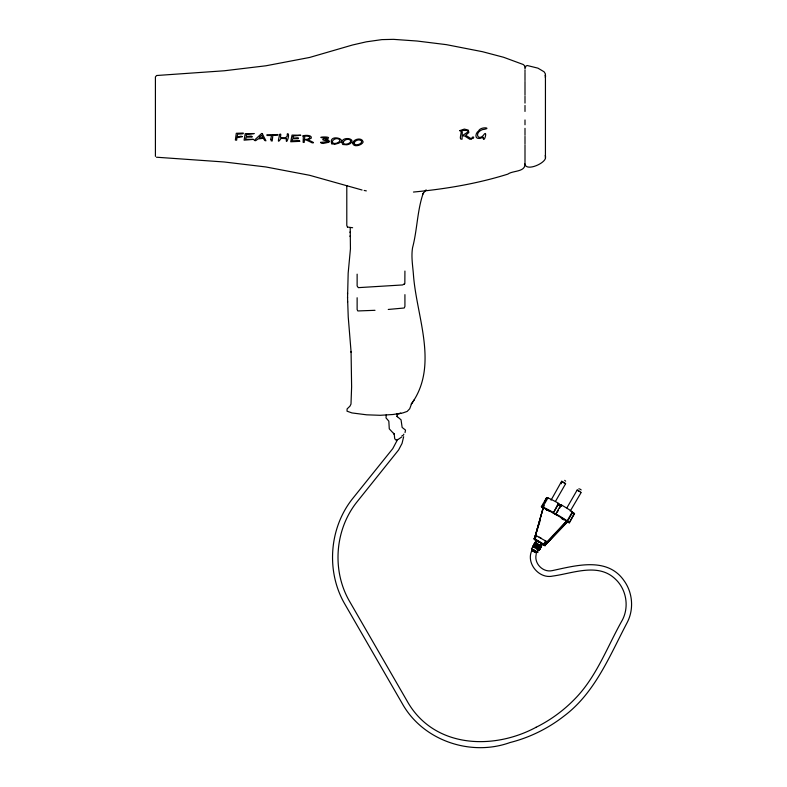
<?xml version="1.0" encoding="UTF-8"?>
<svg xmlns="http://www.w3.org/2000/svg" width="787" height="787" viewBox="0 0 787 787"><rect width="100%" height="100%" fill="white"/><g stroke="black" fill="none" stroke-linecap="round" stroke-linejoin="round"><path stroke-width="1.18" d="M347.549 298.007L348.169 273.148L350.441 248.81L350.215 227.984M545.44 156.879C547.319 162.673 525.096 172.628 524.87 163.411M545.44 75.09L545.43 158.089M155.413 156.377L155.413 76.929L156.593 75.513L224.216 70.781L265.898 65.793L309.596 57.461L352.527 44.997L366.319 41.829L381.911 39.616L393.461 39.35L417.051 41.022L446.406 44.652L482.5 51.706L503.67 57.294L523.306 64.534L524.506 65.695L524.998 68.833L525.923 66.019L527.241 65.518L537.924 68.144L544.063 71.774L545.322 73.732L545.44 75.975L545.43 75.345M536.183 554.353C533.901 563.482 542.922 572.651 552.081 570.664C575.671 565.637 607.289 556.468 624.022 580.658C632.748 592.631 634.047 609.286 627.229 622.458C609.817 655.492 595.159 692.698 564.22 715.914C548.254 728.437 529.69 737.576 510.006 742.544C470.518 756.819 422.678 740.478 402.157 703.391L345.09 604.534C325.68 571.628 329.074 527.359 353.274 497.797L392.782 448.62L397.592 439.54M524.998 163.922C525.313 172.304 512.711 170.405 507.802 174.143C477.168 183.725 445.373 189.047 413.46 192.048M403.662 436.706L402.049 443.415L398.586 449.977L357.623 501.112C334.721 529.021 331.514 570.85 349.89 601.927L406.82 700.528C432.899 747.916 492.623 750.709 536.124 727.257L536.065 727.286C550.674 720.036 563.984 710.248 575.287 698.492C596.792 676.338 607.348 646.57 622.291 620.166C629.354 606.856 626.442 589.374 615.404 579.114C598.248 562.4 572.788 573.389 552.779 576.064C538.721 579.301 525.411 562.498 532.12 550.083C532.996 550.133 537.875 552.041 536.419 551.835M545.617 76.309L545.125 77.037M396.953 413.608L397.356 416.736L396.874 416.077M524.998 70.023L524.998 71.528M547.949 497.905L548.283 498.525L546.64 497.6L541.387 506.73L543.896 508.687L543.138 507.871L534.806 537.678L543.325 507.576A51.735 3.325 29.9 0 1 566.778 520.886L569.276 522.843L574.53 513.714L570.152 510.271A16.114 1.033 29.9 0 0 562.341 505.48L561.033 504.723L555.779 513.852C559.262 516.813 551.421 512.111 553.409 512.849L558.662 503.719L557.117 502.509A16.114 1.033 29.9 0 0 549.828 498.732L547.949 497.905L542.696 507.035L543.532 508.668M535.239 538.229L534.796 537.364L543.325 507.576L541.387 506.73M534.806 537.678L540.256 520.286M471.403 138.905L465.688 135.246L468.865 132.482L468.275 130.091L464.35 129.088L459.608 130.691L460.877 130.927C462.136 132.914 458.221 140.204 462.048 139.22L462.205 133.524A10.201 9.867 -50.5 0 0 462.284 132.324L461.871 130.573C477.994 129.402 457.021 136.358 464.566 135.925L469.731 139.23L471.374 139.004M405.049 432.545L405.521 430.086L402.147 427.439L401.045 419.825L397.209 416.539M357.131 274.161L357.131 285.956L358.292 287.648L402.688 284.943L404.843 283.409L404.921 271.053M386.309 414.69L386.004 417.887L388.827 421.163L389.28 428.856L394.395 434.335L393.589 433.303M542.194 506.13L543.355 504.103M544.525 502.076L546.64 497.6M544.191 505.628L543.246 508.077M565.243 483.621L561.564 481.408L551.057 500.158M555.465 501.388L565.627 483.739M547.083 542.223L545.066 545.725L544.614 544.86L533.96 538.81L534.796 538.78L536.508 535.799L535.977 535.308L533.96 538.81L538.672 542.095M535.888 545.45C533.192 544.86 534.54 542.056 536.527 544.27L536.026 543.915L535.534 544.761L536.045 545.116M535.386 545.017L534.245 544.348C533.822 542.007 536.98 544.919 535.376 543.591L534.894 544.447C532.651 543.394 536.793 545.804 534.619 544.624L534.737 543.492L535.868 544.171M532.494 549.66L531.402 548.834L532.947 546.778L537.324 549.169M537.678 549.847L539.134 550.428L536.921 549.001L538.308 547.467L533.92 545.086L533.104 545.883L534.196 546.699M536.065 544.033L534.904 543.384L534.412 544.23L538.8 546.611L539.282 545.765L536.026 543.915M538.18 541.397L536.557 540.512L535.062 542.479L536.154 543.305M553.409 512.849L558.406 503.227M535.111 544.82L535.524 543.817L534.57 543.335L535.603 543.965L535.111 544.82L534.245 544.348M535.091 545.735C530.861 544.27 535.731 547.772 534.403 545.293L533.438 545.932L537.816 548.313M534.56 546.463L535.042 545.617L535.553 545.962M559.527 504.87L558.416 503.965L559.045 504.398M558.711 504.91L558.898 504.29L557.953 503.749M559.085 504.841L558.386 503.778M559.282 504.87L560.482 505.146L559.911 505.343M559.134 504.536C559.488 504.861 558.032 504.034 559.036 504.831M559.96 504.92L561.426 505.667M560.619 505.638L560.108 504.91M559.941 504.929L560.305 505.667L559.891 505.185M560.698 505.716L561.633 505.657M557.196 512.307L558.367 510.281M559.537 508.254L560.698 506.218M538.17 549.001C540.521 550.821 540.266 547.319 537.905 547.299L538.387 546.444L540.6 547.88L539.144 547.299M539.302 547.044L540.059 547.437L540.551 546.591L539.793 546.188L539.302 547.044L540.443 547.713L538.898 546.768L539.39 545.922L541.092 547.034L538.879 545.598L539.37 544.752L541.584 546.178L539.882 545.066L540.482 545.361M539.459 549.415L537.924 548.47L538.524 548.765L539.016 547.909L538.406 547.624L537.924 548.47L539.626 549.582L538.593 548.942M538.81 547.89L540.108 548.736L539.567 549.621L538.131 548.873L539.292 549.533L539.951 548.569L538.81 547.89L538.328 548.736L539.085 549.139L539.577 548.283L538.406 547.624M539.567 549.621L538.465 549.031L539.292 549.533L538.465 549.031L539.085 548.096L539.951 548.569M540.108 548.736L539.203 548.214L538.426 549.011M536.468 551.953L537.924 552.543L537.383 552.09L538.593 549.985M540.767 545.922C542.774 546.916 538.938 544.555 541.043 545.735L542.204 543.719L538.446 541.456M540.925 546.867L540.266 547.831L539.449 547.329L540.541 547.919L541.033 547.073L540.059 546.394L539.567 547.24L540.6 547.88M542.204 543.719L542.745 544.161L541.249 546.129L540.423 545.627L541.417 546.021M543.856 543.925L545.568 540.944L546.631 541.358L544.614 544.86L534.796 538.78M566.906 507.841L577.166 490.035L580.845 492.239M581.14 492.524L570.231 511.078M567.122 522.184L567.968 522.529L567.132 520.905L572.385 511.776M572.67 512.367L567.417 521.496L569.276 522.843L574.313 513.291M414.208 399.845L411.227 404.203C439.116 365.896 416.746 317.702 413.5 275.489C412.85 266.272 411.04 256.906 412.565 247.689C417.307 229.765 417.179 210.582 423.249 193.179L422.688 194.104L426.111 189.834M411.631 403.633L409.693 408.787L407.164 411.424L402.777 412.949L392.969 414.503L380.17 415.3L366.663 414.818L351.917 412.919L347.028 411.178L347.097 408.935L349.979 406.141L350.992 404.065L351.622 386.889L351.071 351.494L351.1 352.202L348.238 317.033L347.539 297.368M252.096 136.82C251.781 134.597 244.57 138.65 246.459 134.252L246.872 134.282A23.492 21.967 19.1 0 0 247.954 134.302L254.191 133.554L245.219 133.662L244.088 140.175L253.453 139.378L247.187 139.319A58.002 49.886 13.1 0 1 245.623 139.299L246.085 137.164L250.807 137.056A3.984 3.423 15 0 0 251.82 136.928L252.007 136.859M404.213 284.412L404.616 283.92M388.247 309.458L404.213 308.002L404.921 306.428L404.921 294.643M544.555 542.863L545.893 543.965L567.535 521.712L545.893 544.279L545.45 543.414L566.778 520.886L545.893 544.27L567.348 521.997L566.935 521.21L567.506 521.653M401.862 436.883L398.252 439.353L395.684 439.982L394.69 438.566L394.257 434.168M535.485 543.847L534.57 543.335M535.593 542.932L536.36 543.315L535.062 542.479L539.774 544.919M534.993 544.693L534.078 544.181M540.669 545.657L541.525 546.217M539.685 547.358L540.541 547.919M538.8 550.379L537.944 549.867L539.075 550.467M536.39 553.045L531.746 550.388L536.321 552.897M538.131 548.873L538.81 549.316L539.302 548.47C537.737 547.329 541.535 549.641 538.662 548.146M396.618 414.031L400.809 413.332L398.419 413.726M578.73 488.934L579.576 488.914M240.979 136.289L237.044 136.83L237.713 134.144L242.947 133.79L243.34 133.082L236.297 133.278L235.372 140.056L236.651 140.184L236.867 137.745L242.386 136.672L241.097 136.269M334.888 144.198C352.95 140.529 327.431 132.216 331.76 143.795M375.005 310.314L357.79 310.954L357.131 309.537L357.131 297.742M352.635 227.728L347.441 227.04M334.652 144.198L331.839 143.834M362.05 190.001L309.596 175.285L265.898 166.962L224.216 161.984L156.416 157.213M364.184 190.444L366.319 190.887M536.213 551.835L536.941 551.923L535.711 551.107M565.587 483.543L561.682 481.221L562.4 481.792M540.276 546.768C542.095 547.663 539.154 545.971 540.551 546.591M532.947 546.778L533.153 547.181M533.743 551.008L534.412 551.254M534.403 539.675L535.465 540.089M572.375 513.055L574.53 513.714M542.696 507.035L544.574 507.861A16.114 1.033 29.9 0 1 551.864 511.639L553.153 512.357M558.495 504.526L558.337 504.398M558.337 503.995L559.114 504.418L558.495 504.014M558.839 504.674L558.347 504.162L558.898 504.546M537.718 541.171L537.177 540.954L537.924 541.574M541.249 543.453L541.83 543.64L541.043 543.05M542.41 544.112L541.289 543.581M531.737 548.893L537.383 552.09M532.199 550.536L531.737 550.349L532.533 550.939M560.6 505.5L561.249 505.657M535.79 545.293L535.18 545.007L535.721 543.886L534.904 543.384M532.573 550.536L531.796 550.093M560.944 505.411L561.603 505.825M538.033 549.611L537.432 549.326L538.219 549.916M539.39 545.922L539.99 546.208L539.498 547.063L538.898 546.768L540.059 547.437M533.36 549.779L532.425 549.474M564.673 480.336L565.637 481.162M534.255 546.434L533.104 545.883L534.058 546.365C533.773 542.853 535.622 547.486 533.92 545.086M534.796 537.364L535.642 537.816M537.678 541.043L538.731 541.692M561.042 505.362L559.321 504.388L559.439 504.89M536.36 543.315L535.121 542.44L536.213 543.03M578.238 490.704L579.734 491.55M563.945 519.833L563.207 519.43M533.616 549.828L535.308 550.782M534.806 550.969L535.406 551.313M558.091 503.995L558.8 504.388M559.026 504.91L558.003 504.182M539.174 537.128L541.308 538.338M536.508 535.799L545.568 540.944M542.518 544.092L545.066 545.725L540.797 543.305M539.882 545.066L541.043 545.735M555.779 513.852L557.088 514.609A16.114 1.033 29.9 0 1 564.899 519.39L567.132 520.905M534.009 550.595L534.865 551.087M547.959 510.438L545.548 509.228L545.942 509.543M535.121 542.44L536.016 542.971M534.137 544.142L535.032 544.673M534.894 545.863L533.753 545.194L533.261 546.05L534.137 546.512L533.635 546.326L534.127 545.48L534.688 545.853M547.201 510.34L546.493 509.907M540.138 546.542L541.033 547.073L540.177 546.512M580.413 489.239L581.15 489.937M562.449 518.987L561.603 518.456M548.214 510.586L549.06 511.117M539.941 546.473L540.758 546.985M538.957 548.175L539.774 548.687M537.324 541.289L538.436 541.889M537.413 548.146L539.085 549.139M578.111 490.714L577.176 490.045M564.377 519.794L561.298 518.249M535.868 542.745L536.557 543.187M533.419 546.995L534.107 547.437M537.639 549.729L538.318 550.172M562.302 481.969L561.574 481.428M539.203 548.214L540.049 548.775M539.105 547.172L539.793 547.624M545.125 155.737L545.617 156.456M536.518 543.06L537.019 543.414M561.908 505.628L561.033 504.723M558.16 504.447L558.711 504.87M347.5 227.109L346.792 225.495L346.792 185.555M545.45 543.414L545.893 544.27M561.406 483.73L561.21 482.884M545.43 74.903L545.44 75.532M347.579 301.46L347.588 302.11M347.529 293.285L347.539 293.915M350.097 231.899L350.097 232.598M350.077 235.884L350.077 236.553M524.998 72.374L524.998 80.608M524.998 81.523L524.998 95.197M524.998 96.26L524.998 103.107M524.998 105.458L524.998 111.449M524.998 119.958L524.998 124.779M524.998 128.34L524.998 135.275M524.998 136.348L524.998 143.805M524.998 144.788L524.998 159.889M524.998 160.656L524.998 162.653M403.79 434.158A2.735 1.515 -0.7 0 1 401.95 435.713M270.885 139.24L271.2 140.873L272.204 140.981L272.853 135.344L277.9 135.079L277.978 134.538L266.783 134.882L267.098 135.502L271.436 135.482L270.885 139.24M286.419 138.699C285.455 146.628 290.108 135.089 287.973 133.692A1.053 0.974 29.2 0 0 287.275 133.957C288.131 138.276 283.969 137.951 280.969 137.686C279.385 137.538 282.336 132.914 279.611 134.311C278.893 138.915 276.68 144.798 280.979 138.463A83.265 77.215 27.3 0 1 282.848 138.443L286.419 138.699M483.208 138.63C484.349 142.427 487.31 131.281 484.507 133.859C478.83 142.457 473.223 133.111 482.5 129.589C493.459 128.202 480.877 125.89 478.585 130.937C475.663 132.777 474.227 138.876 479.185 138.463C480.788 138.896 484.556 135.285 483.208 138.63M472.22 137.351C471.974 140.981 475.722 135.541 472.22 137.351M304.107 140.775L304.215 142.408A1.367 1.151 24 0 1 303.133 142.299L303.339 136.407C299.513 135.748 312.301 133.721 311.327 138.089L308.14 139.771C309.193 140.637 316.423 143.224 312.193 142.86C309.891 141.64 307.097 140.352 304.992 139.594C311.878 139.102 311.15 135.246 304.323 136.249L304.736 137.469A5.273 4.84 33.4 0 1 304.667 138.286L304.107 140.775M292.862 136.751C292.331 139.85 299.424 136.2 298.44 138.591A4.181 3.856 31.2 0 1 297.427 138.709L292.705 138.748L291.987 140.814L299.513 140.627L299.857 141.355L290.718 141.768L292.036 135.089L300.821 135.246L294.574 135.895A24.171 22.292 31.2 0 1 293.492 135.856L292.862 136.751M262.484 134.085L265.947 140.814L264.757 140.509L263.261 138.305L258.028 138.945L255.647 140.686L254.181 140.43L261.648 133.446L262.474 133.623A1.958 1.82 23.9 0 1 262.484 134.085M332.232 141.581C332.291 145.379 340.82 142.88 339.768 139.811C337.721 137.499 333.344 138.728 332.232 141.581M343.181 142.29C343.289 146.126 351.74 143.539 350.717 140.489C348.651 138.178 344.303 139.456 343.181 142.29M354.12 142.939C354.229 146.756 362.64 144.09 361.656 141.06C359.57 138.807 355.222 140.076 354.12 142.939M352.753 142.89C352.832 147.936 362.099 145.359 363.181 141.955C362.059 137.184 353.953 138.728 352.753 142.89M341.804 142.221L342.709 144.503L346.792 144.788A13.172 11.913 40.5 0 0 349.969 143.775C357.259 138.886 342.689 135.689 341.804 142.221M320.693 142.358L321.204 143.155A11.884 9.887 30.1 0 0 323.191 143.46L328.75 142.28A4.496 4.043 42.2 0 0 329.438 141.434L328.189 139.899L325.159 139.506C337.82 135.521 309.458 137.233 326.369 138.03C313.246 141.139 341.715 140.666 320.693 142.358M259.444 137.292L259.208 138.03A13.93 11.933 16.6 0 0 260.172 137.961L262.897 137.597L261.618 135.226L259.444 137.292"/></g></svg>
